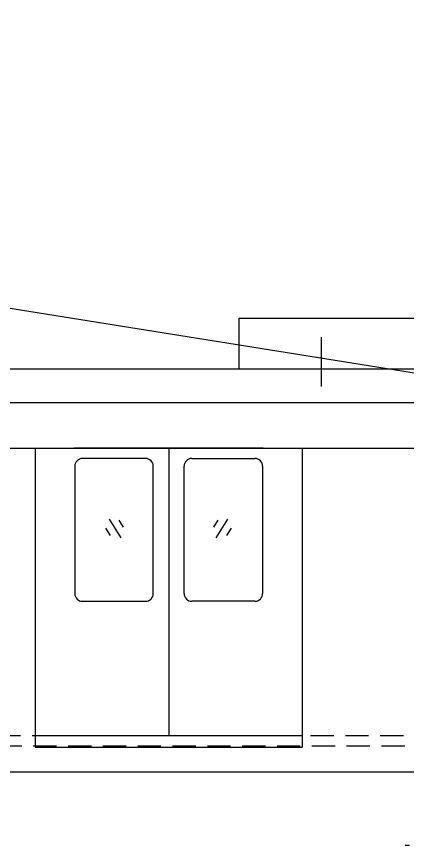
# Model space of a CAD drawing. Extents: x 39751 to 116307, y -36149 to -14965.
# Drawn here: x 82573 to 85098, y -20876 to -15514 of the extents above; entities that cross this region are included whole.
import ezdxf

# ---------------------------------------------------------------- set-up
doc = ezdxf.new("R2010")
doc.units = 0
doc.header["$LTSCALE"] = 1500
for name, pattern in [('CENTER', [1.32, 1.2, -0.05, 0.02, -0.05]), ('CENTER2', [0.72, 0.6, -0.05, 0.02, -0.05]), ('HIDDEN1', [0.15, 0.1, -0.05]), ('PHAN', [0.76, 0.57, -0.05, 0.02, -0.05, 0.02, -0.05])]:
    doc.linetypes.add(name, pattern=pattern)
for name, color, linetype in [('3', 3, 'Continuous'), ('confine0', 7, 'Continuous'), ('confine5', 4, 'CENTER'), ('confine7', 4, 'CENTER2'), ('confine9', 1, 'PHAN'), ('confinea', 3, 'Continuous')]:
    doc.layers.add(name, color=color, linetype=linetype)

# ---------------------------------------------------------------- blocks, each defined once
blk = doc.blocks.new('A$C4E333B14')
at = {"layer": 'confine7'}
blk.add_line((2625.5, 546.6), (3628.9, 546.6), dxfattribs=at)

msp = doc.modelspace()

# ---------------------------------------------------------------- linework, layer by layer
for p, q in [((68055.7, -18011), (89935.7, -18011)), ((68055.7, -18306), (89935.7, -18306)), ((82693.7, -20166), (84417.7, -20166)), ((82693.7, -20241), (84417.7, -20241)), ((67975.7, -20400), (90015.7, -20400))]:
    msp.add_line(p, q)
at = {"layer": '3'}
msp.add_line((85855.8, -17934.7), (70745, -15514.2), dxfattribs=at)
at = {"layer": 'confine0'}
for p, q in [((84010.7, -17795.3), (84010.7, -17465.3)), ((84010.7, -17465.3), (87810.7, -17465.3)), ((90015.7, -17796), (67975.7, -17796)), ((82693.7, -18306), (82693.7, -20241)), ((84165.7, -18306), (82945.7, -18306)), ((83555.7, -18306), (83555.7, -20166)), ((83555.7, -18306), (83555.7, -20166)), ((83555.7, -18306), (83555.7, -20166)), ((84417.7, -18306), (84417.7, -20241))]:
    msp.add_line(p, q, dxfattribs=at)
at = {"layer": 'confine0', "color": 0}
for p, q in [((83406.1, -18373), (82998.7, -18373)), ((83705.3, -18373), (84112.6, -18373)), ((82948.7, -18423), (82948.7, -19247)), ((83456.1, -19247), (83456.1, -18423)), ((83655.3, -19247), (83655.3, -18423)), ((84162.6, -18423), (84162.6, -19247)), ((83248.2, -18886.3), (83172.9, -18765.6)), ((83863.1, -18886.3), (83938.4, -18765.6)), ((83264.2, -18817.5), (83235.2, -18771)), ((83847.1, -18817.5), (83876.1, -18771)), ((83179.4, -18870.4), (83150.4, -18823.9)), ((83932, -18870.4), (83961, -18823.9)), ((82998.7, -19297), (83406.1, -19297)), ((84112.6, -19297), (83705.3, -19297))]:
    msp.add_line(p, q, dxfattribs=at)
for centre, start, end in [((82998.7, -18423), 90, 180), ((83406.1, -18423), 0, 90), ((83705.3, -18423), 90, 180), ((84112.6, -18423), 0, 90), ((82998.7, -19247), 180, 270), ((83406.1, -19247), 270, 0), ((83705.3, -19247), 180, 270), ((84112.6, -19247), 270, 0)]:
    msp.add_arc(centre, 50, start, end, dxfattribs=at)
at = {"layer": 'confine5'}
msp.add_line((84540.7, -17587.7), (84540.7, -17908.2), dxfattribs=at)
at = {"layer": 'confine9', "color": 2, "linetype": 'HIDDEN1'}
for p, q in [((67597.7, -20166), (89935.7, -20166)), ((68055.7, -20231), (89935.7, -20231))]:
    msp.add_line(p, q, dxfattribs=at)

# ---------------------------------------------------------------- block references
at = {"layer": 'confinea', "xscale": -1}
msp.add_blockref('A$C4E333B14', (88712, -21422.8), dxfattribs=at)

doc.saveas('drawing.dxf')
